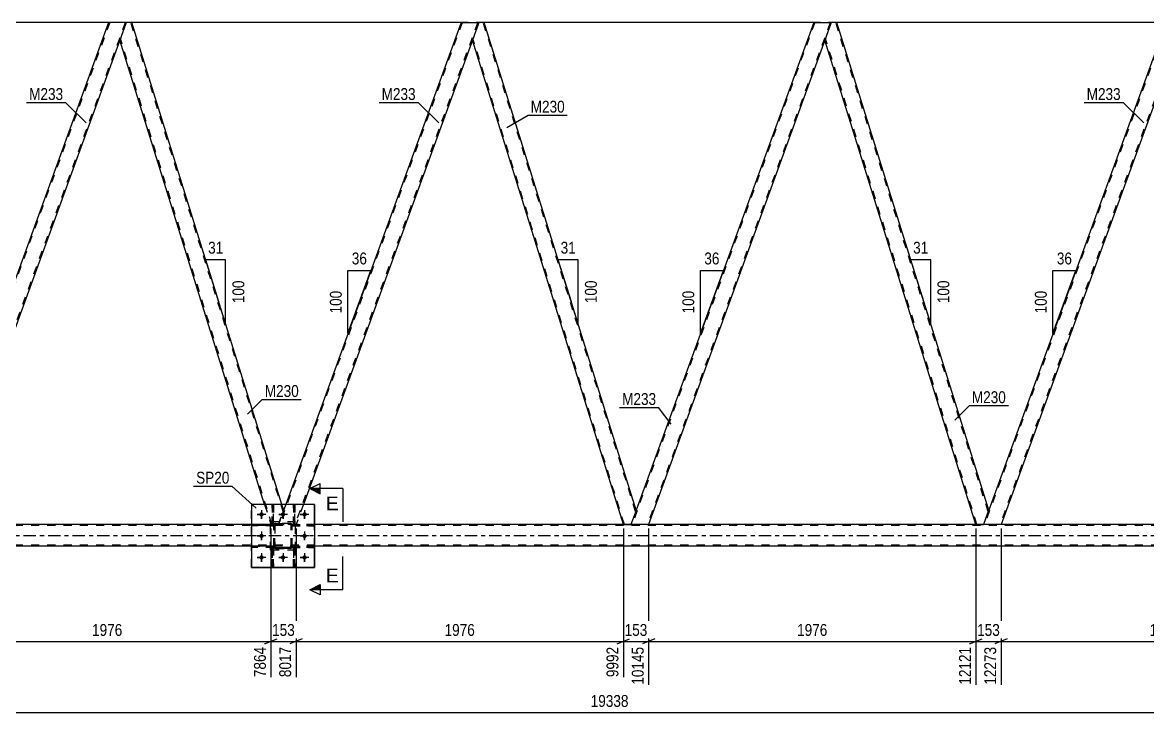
# Model space of a CAD drawing. Header units: millimetres. Extents: x 0 to 841, y 0 to 594.
# Drawn here: x 285.5 to 557.2, y 290 to 456.6 of the extents above; entities that cross this region are included whole.
import ezdxf

# ---------------------------------------------------------------- set-up
doc = ezdxf.new("R2010")
doc.units = ezdxf.units.MM
doc.linetypes.add('DXK_LINE_DOT2', pattern=[3.9198, 1.9599, -1.9599])
doc.linetypes.add('DXK_LINE_DOT3', pattern=[5.9187, 2.979, -0.9799, 0.9799, -0.9799])
doc.styles.add('Arial', font='arial.ttf', dxfattribs={"height": 0.2})
doc.styles.add('Arial Narrow', font='ARIALN.TTF', dxfattribs={"height": 0.2})

# ---------------------------------------------------------------- blocks, each defined once
blk = doc.blocks.new('Bolt-248143587-3934 - 3863')
at = {"color": 1, "linetype": 'Continuous'}
for p, q in [((342.23, 337.8), (342.92, 337.8)), ((343.27, 338.84), (343.27, 338.15)), ((343.27, 336.76), (343.27, 337.45)), ((344.31, 337.8), (343.62, 337.8)), ((347.43, 337.8), (348.12, 337.8)), ((348.47, 338.84), (348.47, 338.15)), ((348.47, 336.76), (348.47, 337.45)), ((349.51, 337.8), (348.82, 337.8)), ((352.63, 337.8), (353.32, 337.8)), ((353.67, 338.84), (353.67, 338.15)), ((353.67, 336.76), (353.67, 337.45)), ((354.71, 337.8), (354.02, 337.8)), ((342.23, 332.6), (342.92, 332.6)), ((343.27, 333.64), (343.27, 332.95)), ((343.27, 331.56), (343.27, 332.25)), ((344.31, 332.6), (343.62, 332.6)), ((352.63, 332.6), (353.32, 332.6)), ((353.67, 333.64), (353.67, 332.95)), ((353.67, 331.56), (353.67, 332.25)), ((354.71, 332.6), (354.02, 332.6)), ((342.23, 327.4), (342.92, 327.4)), ((343.27, 328.44), (343.27, 327.75)), ((343.27, 326.36), (343.27, 327.05)), ((344.31, 327.4), (343.62, 327.4)), ((347.43, 327.4), (348.12, 327.4)), ((348.47, 328.44), (348.47, 327.75)), ((348.47, 326.36), (348.47, 327.05)), ((349.51, 327.4), (348.82, 327.4)), ((352.63, 327.4), (353.32, 327.4)), ((353.67, 328.44), (353.67, 327.75)), ((353.67, 326.36), (353.67, 327.05)), ((354.71, 327.4), (354.02, 327.4))]:
    blk.add_line(p, q, dxfattribs=at)
blk = doc.blocks.new('Part-248143587-3902 - 3863')
at = {"color": 7, "linetype": 'DXK_LINE_DOT2'}
for p, q in [((350.66, 329.84), (350.66, 330.16)), ((350.66, 330.16), (356.06, 330.16)), ((356.06, 329.84), (350.66, 329.84)), ((351.26, 329.84), (351.26, 330.16)), ((356.06, 330.16), (356.06, 329.84))]:
    blk.add_line(p, q, dxfattribs=at)
blk = doc.blocks.new('Part-248143587-4101 - 3863')
at = {"color": 7, "linetype": 'DXK_LINE_DOT2'}
for p, q in [((340.87, 335.04), (340.87, 335.36)), ((340.87, 335.36), (346.14, 335.36)), ((346.27, 335.04), (340.87, 335.04)), ((345.67, 335.04), (345.67, 335.36)), ((345.67, 335.36), (346.27, 335.36)), ((345.67, 335.04), (346.27, 335.04)), ((346.27, 335.04), (346.27, 335.36)), ((346.27, 335.36), (346.27, 335.04))]:
    blk.add_line(p, q, dxfattribs=at)
blk = doc.blocks.new('Bolt-248143587-3873 - 3863')
at = {"linetype": 'Continuous'}
for points in [[(343.78, 337.8, -1), (342.74, 337.8, -1)], [(348.98, 337.8, -1), (347.94, 337.8, -1)], [(354.18, 337.8, -1), (353.14, 337.8, -1)], [(343.78, 332.6, -1), (342.74, 332.6, -1)], [(354.18, 332.6, -1), (353.14, 332.6, -1)], [(343.78, 327.4, -1), (342.74, 327.4, -1)], [(348.98, 327.4, -1), (347.94, 327.4, -1)], [(354.18, 327.4, -1), (353.14, 327.4, -1)]]:
    blk.add_hatch(color=1, dxfattribs=at).paths.add_polyline_path(points)
at = {"color": 1, "linetype": 'Continuous'}
for p, q in [((344.3, 337.8), (342.22, 337.8)), ((343.26, 338.84), (343.26, 336.76)), ((349.5, 337.8), (347.42, 337.8)), ((348.46, 338.84), (348.46, 336.76)), ((354.7, 337.8), (352.62, 337.8)), ((353.66, 338.84), (353.66, 336.76)), ((344.3, 332.6), (342.22, 332.6)), ((343.26, 333.64), (343.26, 331.56)), ((354.7, 332.6), (352.62, 332.6)), ((353.66, 333.64), (353.66, 331.56)), ((344.3, 327.4), (342.22, 327.4)), ((343.26, 328.44), (343.26, 326.36)), ((349.5, 327.4), (347.42, 327.4)), ((348.46, 328.44), (348.46, 326.36)), ((354.7, 327.4), (352.62, 327.4)), ((353.66, 328.44), (353.66, 326.36))]:
    blk.add_line(p, q, dxfattribs=at)
blk = doc.blocks.new('Part-248143587-3945 - 3863')
at = {"color": 7, "linetype": 'DXK_LINE_DOT2'}
for p, q in [((476.87, 456.6), (432.75, 335.38)), ((480.61, 456.6), (436.49, 335.38)), ((476.87, 456.6), (476.89, 456.6)), ((480.87, 456.6), (479.32, 452.35)), ((433.75, 338.85), (432.49, 335.38)), ((436.75, 335.38), (432.49, 335.38))]:
    blk.add_line(p, q, dxfattribs=at)
at = {"color": 2, "linetype": 'Continuous'}
for p, q in [((476.61, 456.6), (433.75, 338.85)), ((476.61, 456.6), (480.87, 456.6)), ((479.32, 452.35), (436.75, 335.38))]:
    blk.add_line(p, q, dxfattribs=at)
blk = doc.blocks.new('Part-248143587-3950 - 3863')
at = {"color": 7, "linetype": 'DXK_LINE_DOT2'}
for p, q in [((744.27, 335.14), (72.73, 335.14)), ((356.06, 335.38), (340.86, 335.38)), ((744.27, 330.34), (72.73, 330.34)), ((356.06, 330.1), (340.86, 330.1))]:
    blk.add_line(p, q, dxfattribs=at)
at = {"color": 2, "linetype": 'Continuous'}
for p, q in [((340.86, 335.38), (185.8, 335.38)), ((596.28, 335.38), (356.06, 335.38)), ((340.86, 330.1), (185.8, 330.1)), ((596.28, 330.1), (356.06, 330.1))]:
    blk.add_line(p, q, dxfattribs=at)
at = {"color": 7, "linetype": 'DXK_LINE_DOT3'}
blk.add_line((72.73, 332.74), (744.27, 332.74), dxfattribs=at)
blk = doc.blocks.new('Part-248143587-3900 - 3863')
at = {"color": 2, "linetype": 'Continuous'}
for p, q in [((356.06, 340.2), (340.86, 340.2)), ((340.86, 340.2), (340.86, 325)), ((356.06, 340.2), (356.06, 325)), ((356.06, 325), (340.86, 325))]:
    blk.add_line(p, q, dxfattribs=at)
blk = doc.blocks.new('Part-248143587-3901 - 3863')
at = {"color": 7, "linetype": 'DXK_LINE_DOT2'}
for p, q in [((350.66, 335.04), (350.66, 335.36)), ((350.66, 335.36), (356.06, 335.36)), ((356.06, 335.04), (350.66, 335.04)), ((351.26, 335.04), (351.26, 335.36)), ((356.06, 335.36), (356.06, 335.04))]:
    blk.add_line(p, q, dxfattribs=at)
blk = doc.blocks.new('Part-248143587-3903 - 3863')
at = {"color": 7, "linetype": 'DXK_LINE_DOT2'}
for p, q in [((346.26, 335.36), (340.86, 335.36)), ((340.86, 335.04), (340.86, 335.36)), ((346.26, 335.04), (340.86, 335.04)), ((345.66, 335.04), (345.66, 335.36)), ((346.26, 335.36), (346.26, 335.04))]:
    blk.add_line(p, q, dxfattribs=at)
blk = doc.blocks.new('Part-248143587-3904 - 3863')
at = {"color": 7, "linetype": 'DXK_LINE_DOT2'}
for p, q in [((346.26, 330.16), (340.86, 330.16)), ((340.86, 329.84), (340.86, 330.16)), ((346.26, 329.84), (340.86, 329.84)), ((345.66, 329.84), (345.66, 330.16)), ((346.26, 330.16), (346.26, 329.84))]:
    blk.add_line(p, q, dxfattribs=at)
blk = doc.blocks.new('Part-248143587-3907 - 3863')
at = {"color": 2, "linetype": 'Continuous'}
for p, q in [((351.02, 340.2), (351.02, 340.2)), ((351.34, 340.2), (351.02, 340.2)), ((351.34, 340.2), (351.34, 340.2))]:
    blk.add_line(p, q, dxfattribs=at)
at = {"color": 7, "linetype": 'DXK_LINE_DOT2'}
for p, q in [((351.02, 335.36), (351.02, 340.2)), ((351.34, 335.36), (351.34, 340.2)), ((351.02, 335.96), (351.34, 335.96)), ((351.34, 335.36), (351.02, 335.36))]:
    blk.add_line(p, q, dxfattribs=at)
blk = doc.blocks.new('Part-248143587-3910 - 3863')
at = {"color": 2, "linetype": 'Continuous'}
for p, q in [((345.82, 340.2), (345.82, 340.2)), ((346.14, 340.2), (345.82, 340.2)), ((346.14, 340.2), (346.14, 340.2))]:
    blk.add_line(p, q, dxfattribs=at)
at = {"color": 7, "linetype": 'DXK_LINE_DOT2'}
for p, q in [((345.82, 335.36), (345.82, 340.2)), ((346.14, 335.36), (346.14, 340.2)), ((345.82, 335.96), (346.14, 335.96)), ((346.14, 335.36), (345.82, 335.36))]:
    blk.add_line(p, q, dxfattribs=at)
blk = doc.blocks.new('Part-248143587-3913 - 3863')
at = {"color": 7, "linetype": 'DXK_LINE_DOT2'}
for p, q in [((351.34, 329.84), (351.02, 329.84)), ((351.02, 329.84), (351.02, 325)), ((351.02, 329.24), (351.34, 329.24)), ((351.34, 329.84), (351.34, 325)), ((351.02, 325), (351.34, 325))]:
    blk.add_line(p, q, dxfattribs=at)
blk = doc.blocks.new('Part-248143587-3916 - 3863')
at = {"color": 7, "linetype": 'DXK_LINE_DOT2'}
for p, q in [((346.14, 329.84), (345.82, 329.84)), ((345.82, 329.84), (345.82, 325)), ((345.82, 329.24), (346.14, 329.24)), ((346.14, 329.84), (346.14, 325)), ((345.82, 325), (346.14, 325))]:
    blk.add_line(p, q, dxfattribs=at)
blk = doc.blocks.new('Part-248143587-4107 - 3863')
at = {"color": 7, "linetype": 'DXK_LINE_DOT2'}
for p, q in [((351.47, 335.36), (350.67, 335.36)), ((350.67, 335.36), (350.67, 335.04)), ((350.67, 335.04), (350.67, 335.36)), ((350.67, 335.04), (356.07, 335.04)), ((356.07, 335.36), (351.27, 335.36)), ((351.27, 335.36), (351.27, 335.04)), ((356.07, 335.36), (356.07, 335.04))]:
    blk.add_line(p, q, dxfattribs=at)
blk = doc.blocks.new('Part-248143587-3940 - 3863')
at = {"color": 2, "linetype": 'Continuous'}
for p, q in [((480.87, 456.6), (479.32, 452.35)), ((482.19, 456.6), (480.87, 456.6)), ((518.89, 338.85), (482.19, 456.6)), ((515.78, 335.38), (479.32, 452.35)), ((518.62, 338.11), (517.63, 335.38)), ((518.89, 338.85), (518.62, 338.11))]:
    blk.add_line(p, q, dxfattribs=at)
at = {"color": 7, "linetype": 'DXK_LINE_DOT2'}
for p, q in [((518.75, 338.48), (481.94, 456.6)), ((516.03, 335.38), (479.46, 452.72)), ((518.87, 338.79), (518.62, 338.11)), ((515.78, 335.38), (517.63, 335.38))]:
    blk.add_line(p, q, dxfattribs=at)
blk = doc.blocks.new('Part-248143587-3951 - 3863')
at = {"color": 7, "linetype": 'DXK_LINE_DOT2'}
for p, q in [((351.34, 329.84), (351.02, 329.84)), ((351.02, 329.24), (351.02, 329.84)), ((351.02, 325), (351.02, 329.84)), ((351.34, 329.24), (351.02, 329.24)), ((351.02, 329.24), (351.02, 325)), ((351.34, 329.84), (351.34, 325)), ((351.34, 325), (351.34, 329.84))]:
    blk.add_line(p, q, dxfattribs=at)
at = {"color": 2, "linetype": 'Continuous'}
blk.add_line((351.02, 325), (351.34, 325), dxfattribs=at)
blk = doc.blocks.new('Part-248143587-3954 - 3863')
at = {"color": 7, "linetype": 'DXK_LINE_DOT2'}
for p, q in [((346.14, 329.84), (345.82, 329.84)), ((345.82, 329.24), (345.82, 329.84)), ((345.82, 325), (345.82, 329.84)), ((346.14, 329.24), (345.82, 329.24)), ((345.82, 329.24), (345.82, 325)), ((346.14, 329.84), (346.14, 325)), ((346.14, 325), (346.14, 329.84))]:
    blk.add_line(p, q, dxfattribs=at)
at = {"color": 2, "linetype": 'Continuous'}
blk.add_line((345.82, 325), (346.14, 325), dxfattribs=at)
blk = doc.blocks.new('Part-248143587-3973 - 3863')
at = {"color": 7, "linetype": 'DXK_LINE_DOT2'}
for p, q in [((346.27, 335.12), (346.31, 335.31)), ((346.31, 335.31), (346.27, 335.12)), ((346.27, 330.08), (346.27, 335.12)), ((346.27, 335.12), (346.27, 335.12)), ((346.27, 330.08), (346.27, 335.12)), ((346.51, 335.12), (346.53, 335.21)), ((346.53, 335.21), (346.51, 335.12)), ((346.51, 330.08), (346.51, 335.12)), ((346.51, 335.12), (346.51, 335.12)), ((346.51, 335.12), (346.51, 330.08)), ((346.53, 335.21), (346.58, 335.29)), ((346.58, 335.29), (346.53, 335.21)), ((346.56, 335.57), (346.75, 335.6)), ((346.75, 335.6), (346.56, 335.57)), ((346.58, 335.29), (346.66, 335.34)), ((346.66, 335.34), (346.58, 335.29)), ((346.66, 335.34), (346.75, 335.36)), ((346.75, 335.36), (346.66, 335.34)), ((346.75, 335.6), (350.19, 335.6)), ((346.75, 335.6), (346.75, 335.6)), ((346.75, 335.6), (350.19, 335.6)), ((346.75, 335.36), (350.19, 335.36)), ((346.75, 335.36), (346.75, 335.36)), ((346.75, 335.36), (350.19, 335.36)), ((350.19, 335.6), (350.19, 335.6)), ((350.19, 335.6), (350.37, 335.57)), ((350.37, 335.57), (350.19, 335.6)), ((350.19, 335.36), (350.19, 335.36)), ((350.19, 335.36), (350.28, 335.34)), ((350.28, 335.34), (350.36, 335.29)), ((350.36, 335.29), (350.41, 335.21)), ((350.41, 335.21), (350.36, 335.29)), ((350.41, 335.21), (350.43, 335.12)), ((350.43, 335.12), (350.41, 335.21)), ((350.43, 330.08), (350.43, 335.12)), ((350.43, 335.12), (350.43, 335.12)), ((350.43, 330.08), (350.43, 335.12)), ((350.63, 335.31), (350.67, 335.12)), ((350.67, 335.12), (350.63, 335.31)), ((350.67, 330.08), (350.67, 335.12)), ((350.67, 335.12), (350.67, 335.12)), ((350.67, 330.08), (350.67, 335.12)), ((346.27, 330.08), (346.27, 330.08)), ((346.31, 329.9), (346.27, 330.08)), ((346.27, 330.08), (346.31, 329.9)), ((346.51, 330.08), (346.51, 330.08)), ((346.53, 329.99), (346.51, 330.08)), ((346.51, 330.08), (346.53, 329.99)), ((346.58, 329.91), (346.53, 329.99)), ((346.53, 329.99), (346.58, 329.91)), ((346.75, 329.6), (346.56, 329.64)), ((346.56, 329.64), (346.75, 329.6)), ((346.66, 329.86), (346.58, 329.91)), ((346.75, 329.84), (346.66, 329.86)), ((346.75, 329.84), (350.19, 329.84)), ((346.75, 329.84), (346.75, 329.84)), ((346.75, 329.84), (350.19, 329.84)), ((346.75, 329.6), (350.19, 329.6)), ((346.75, 329.6), (346.75, 329.6)), ((350.19, 329.6), (346.75, 329.6)), ((350.28, 329.86), (350.19, 329.84)), ((350.19, 329.84), (350.28, 329.86)), ((350.19, 329.84), (350.19, 329.84)), ((350.37, 329.64), (350.19, 329.6)), ((350.19, 329.6), (350.37, 329.64)), ((350.19, 329.6), (350.19, 329.6)), ((350.36, 329.91), (350.28, 329.86)), ((350.28, 329.86), (350.36, 329.91)), ((350.41, 329.99), (350.36, 329.91)), ((350.36, 329.91), (350.41, 329.99)), ((350.43, 330.08), (350.41, 329.99)), ((350.41, 329.99), (350.43, 330.08)), ((350.43, 330.08), (350.43, 330.08)), ((350.67, 330.08), (350.63, 329.9)), ((350.63, 329.9), (350.67, 330.08)), ((350.67, 330.08), (350.67, 330.08))]:
    blk.add_line(p, q, dxfattribs=at)
at = {"color": 7, "linetype": 'DXK_LINE_DOT3'}
blk.add_line((348.47, 332.6), (348.47, 332.6), dxfattribs=at)
at = {"color": 7, "linetype": 'DXK_LINE_DOT2'}
for centre, start, end in [((346.75, 335.12), 112.5, 157.5), ((346.75, 335.12), 112.5, 157.5), ((350.19, 335.12), 22.5, 67.5), ((350.19, 335.12), 22.5, 67.5), ((346.75, 330.08), 202.5, 247.5), ((346.75, 330.08), 202.5, 247.5), ((350.19, 330.08), 292.5, 337.5), ((350.19, 330.08), 292.5, 337.5)]:
    blk.add_arc(centre, 0.48, start, end, dxfattribs=at)
blk = doc.blocks.new('Part-248143587-4005 - 3863')
at = {"color": 7, "linetype": 'DXK_LINE_DOT2'}
for p, q in [((306.6, 456.6), (262.48, 335.38)), ((310.35, 456.6), (266.22, 335.38)), ((306.6, 456.6), (306.62, 456.6)), ((310.6, 456.6), (309.05, 452.35)), ((262.22, 335.38), (263.49, 338.85)), ((266.48, 335.38), (262.22, 335.38))]:
    blk.add_line(p, q, dxfattribs=at)
at = {"color": 2, "linetype": 'Continuous'}
for p, q in [((306.34, 456.6), (263.49, 338.85)), ((310.6, 456.6), (306.34, 456.6)), ((309.05, 452.35), (266.48, 335.38))]:
    blk.add_line(p, q, dxfattribs=at)
blk = doc.blocks.new('Part-248143587-4010 - 3863')
at = {"color": 2, "linetype": 'Continuous'}
for p, q in [((310.6, 456.6), (309.05, 452.35)), ((311.92, 456.6), (310.6, 456.6)), ((348.2, 340.2), (311.92, 456.6)), ((344.01, 340.2), (309.05, 452.35))]:
    blk.add_line(p, q, dxfattribs=at)
at = {"color": 7, "linetype": 'DXK_LINE_DOT2'}
for p, q in [((348.49, 338.48), (311.67, 456.6)), ((345.76, 335.38), (309.19, 452.72)), ((344.01, 340.2), (345.51, 335.38)), ((348.62, 338.85), (348.2, 340.2)), ((347.36, 335.38), (348.62, 338.85)), ((345.51, 335.38), (347.36, 335.38))]:
    blk.add_line(p, q, dxfattribs=at)
blk = doc.blocks.new('Part-248143587-4015 - 3863')
at = {"color": 7, "linetype": 'DXK_LINE_DOT2'}
for p, q in [((391.73, 456.6), (347.61, 335.38)), ((395.48, 456.6), (351.36, 335.38)), ((391.73, 456.6), (391.75, 456.6)), ((395.73, 456.6), (394.19, 452.35)), ((349.11, 340.2), (347.36, 335.38)), ((353.37, 340.2), (351.61, 335.38)), ((351.61, 335.38), (347.36, 335.38))]:
    blk.add_line(p, q, dxfattribs=at)
at = {"color": 2, "linetype": 'Continuous'}
for p, q in [((391.48, 456.6), (349.11, 340.2)), ((391.48, 456.6), (395.73, 456.6)), ((394.19, 452.35), (353.37, 340.2))]:
    blk.add_line(p, q, dxfattribs=at)
blk = doc.blocks.new('Part-248143587-4020 - 3863')
at = {"color": 2, "linetype": 'Continuous'}
for p, q in [((395.73, 456.6), (394.19, 452.35)), ((397.05, 456.6), (395.73, 456.6)), ((433.75, 338.85), (397.05, 456.6)), ((430.65, 335.38), (394.19, 452.35)), ((433.48, 338.11), (432.49, 335.38)), ((433.75, 338.85), (433.48, 338.11))]:
    blk.add_line(p, q, dxfattribs=at)
at = {"color": 7, "linetype": 'DXK_LINE_DOT2'}
for p, q in [((433.62, 338.48), (396.8, 456.6)), ((430.9, 335.38), (394.32, 452.72)), ((433.73, 338.79), (433.48, 338.11)), ((430.65, 335.38), (432.49, 335.38))]:
    blk.add_line(p, q, dxfattribs=at)
blk = doc.blocks.new('Part-248143587-4025 - 3863')
at = {"color": 7, "linetype": 'DXK_LINE_DOT2'}
for p, q in [((562, 456.6), (517.88, 335.38)), ((565.75, 456.6), (521.63, 335.38)), ((562, 456.6), (562.02, 456.6)), ((566, 456.6), (564.46, 452.35)), ((518.89, 338.85), (517.63, 335.38)), ((521.88, 335.38), (517.63, 335.38))]:
    blk.add_line(p, q, dxfattribs=at)
at = {"color": 2, "linetype": 'Continuous'}
for p, q in [((561.75, 456.6), (518.89, 338.85)), ((561.75, 456.6), (566, 456.6)), ((564.46, 452.35), (521.88, 335.38))]:
    blk.add_line(p, q, dxfattribs=at)
blk = doc.blocks.new('Part-248143587-4046 - 3863')
at = {"color": 7, "linetype": 'DXK_LINE_DOT2'}
for p, q in [((351.47, 336), (345.47, 336)), ((345.47, 329.2), (345.47, 336)), ((351.47, 329.2), (351.47, 336)), ((351.47, 329.2), (345.47, 329.2))]:
    blk.add_line(p, q, dxfattribs=at)
blk = doc.blocks.new('Part-248143587-4047 - 3863')
at = {"color": 7, "linetype": 'DXK_LINE_DOT2'}
for p, q in [((351.47, 336), (345.47, 336)), ((345.47, 329.2), (345.47, 336)), ((351.47, 329.2), (351.47, 336)), ((351.47, 329.2), (345.47, 329.2))]:
    blk.add_line(p, q, dxfattribs=at)
blk = doc.blocks.new('Part-248143587-4048 - 3863')
at = {"color": 7, "linetype": 'DXK_LINE_DOT2'}
for p, q in [((346.26, 335.12), (346.3, 335.31)), ((346.3, 335.31), (346.26, 335.12)), ((346.26, 330.08), (346.26, 335.12)), ((346.5, 335.12), (346.52, 335.22)), ((346.5, 330.08), (346.5, 335.12)), ((346.52, 335.22), (346.57, 335.29)), ((346.56, 335.57), (346.74, 335.6)), ((346.74, 335.6), (346.56, 335.57)), ((346.57, 335.29), (346.65, 335.35)), ((346.65, 335.35), (346.74, 335.36)), ((350.18, 335.6), (346.74, 335.6)), ((346.74, 335.36), (350.18, 335.36)), ((350.18, 335.6), (350.37, 335.57)), ((350.37, 335.57), (350.18, 335.6)), ((350.18, 335.36), (350.28, 335.35)), ((350.28, 335.35), (350.35, 335.29)), ((350.35, 335.29), (350.41, 335.22)), ((350.41, 335.22), (350.42, 335.12)), ((350.42, 330.08), (350.42, 335.12)), ((350.63, 335.31), (350.66, 335.12)), ((350.66, 335.12), (350.63, 335.31)), ((350.66, 330.08), (350.66, 335.12)), ((346.3, 329.9), (346.26, 330.08)), ((346.26, 330.08), (346.3, 329.9)), ((346.52, 329.99), (346.5, 330.08)), ((346.57, 329.91), (346.52, 329.99)), ((346.74, 329.6), (346.56, 329.64)), ((346.56, 329.64), (346.74, 329.6)), ((346.65, 329.86), (346.57, 329.91)), ((346.74, 329.84), (346.65, 329.86)), ((350.18, 329.84), (346.74, 329.84)), ((350.18, 329.6), (346.74, 329.6)), ((350.28, 329.86), (350.18, 329.84)), ((350.37, 329.64), (350.18, 329.6)), ((350.18, 329.6), (350.37, 329.64)), ((350.35, 329.91), (350.28, 329.86)), ((350.41, 329.99), (350.35, 329.91)), ((350.42, 330.08), (350.41, 329.99)), ((350.66, 330.08), (350.63, 329.9)), ((350.63, 329.9), (350.66, 330.08))]:
    blk.add_line(p, q, dxfattribs=at)
at = {"color": 7, "linetype": 'DXK_LINE_DOT3'}
blk.add_line((348.46, 332.6), (348.46, 332.6), dxfattribs=at)
at = {"color": 7, "linetype": 'DXK_LINE_DOT2'}
for centre, start, end in [((346.74, 335.12), 112.5, 157.5), ((346.74, 335.12), 112.5, 157.5), ((350.18, 335.12), 22.5, 67.5), ((350.18, 335.12), 22.5, 67.5), ((346.74, 330.08), 202.5, 247.5), ((346.74, 330.08), 202.5, 247.5), ((350.18, 330.08), 292.5, 337.5), ((350.18, 330.08), 292.5, 337.5)]:
    blk.add_arc(centre, 0.48, start, end, dxfattribs=at)
blk = doc.blocks.new('Part-248143587-4049 - 3863')
at = {"color": 7, "linetype": 'DXK_LINE_DOT2'}
for p, q in [((340.87, 325), (340.87, 340.2)), ((356.06, 340.2), (340.87, 340.2)), ((356.07, 330.1), (356.07, 335.38))]:
    blk.add_line(p, q, dxfattribs=at)
at = {"color": 2, "linetype": 'Continuous'}
for p, q in [((356.07, 340.2), (356.06, 340.2)), ((356.07, 335.38), (356.07, 340.2)), ((356.07, 325), (356.07, 330.1)), ((340.87, 325), (340.87, 325)), ((340.87, 325), (356.07, 325))]:
    blk.add_line(p, q, dxfattribs=at)
blk = doc.blocks.new('Part-248143587-4066 - 3863')
at = {"color": 2, "linetype": 'Continuous'}
for p, q in [((306.34, 456.6), (226.78, 456.6)), ((391.48, 456.6), (311.92, 456.6)), ((476.61, 456.6), (397.05, 456.6)), ((561.75, 456.6), (482.19, 456.6))]:
    blk.add_line(p, q, dxfattribs=at)
at = {"color": 7, "linetype": 'DXK_LINE_DOT2'}
for p, q in [((311.92, 456.6), (306.34, 456.6)), ((397.05, 456.6), (391.48, 456.6)), ((482.19, 456.6), (476.61, 456.6))]:
    blk.add_line(p, q, dxfattribs=at)
blk = doc.blocks.new('Part-248143587-4097 - 3863')
at = {"color": 7, "linetype": 'DXK_LINE_DOT2'}
for p, q in [((346.14, 340.2), (345.82, 340.2)), ((345.82, 340.2), (345.82, 335.96)), ((345.82, 340.2), (345.82, 335.36)), ((346.14, 335.96), (346.14, 340.2)), ((346.14, 340.2), (346.14, 335.36)), ((346.14, 335.96), (345.82, 335.96)), ((345.82, 335.96), (345.82, 335.36)), ((346.14, 335.36), (345.82, 335.36)), ((346.14, 335.36), (346.14, 335.96)), ((346.14, 335.36), (346.14, 335.36))]:
    blk.add_line(p, q, dxfattribs=at)
blk = doc.blocks.new('Part-248143587-4098 - 3863')
at = {"color": 7, "linetype": 'DXK_LINE_DOT2'}
for p, q in [((340.87, 329.84), (340.87, 330.16)), ((340.87, 330.16), (346.26, 330.16)), ((346.27, 329.84), (340.87, 329.84)), ((345.67, 329.84), (345.67, 330.16)), ((345.67, 330.16), (346.27, 330.16)), ((345.67, 329.84), (346.27, 329.84)), ((346.27, 329.84), (346.27, 330.16)), ((346.27, 330.16), (346.27, 329.84))]:
    blk.add_line(p, q, dxfattribs=at)
blk = doc.blocks.new('Part-248143587-4104 - 3863')
at = {"color": 7, "linetype": 'DXK_LINE_DOT2'}
for p, q in [((356.07, 330.16), (350.67, 330.16)), ((350.67, 329.84), (350.67, 330.16)), ((350.67, 329.84), (350.67, 330.16)), ((350.67, 329.84), (356.07, 329.84)), ((351.27, 329.84), (351.27, 330.16)), ((356.07, 330.1), (356.07, 330.16))]:
    blk.add_line(p, q, dxfattribs=at)
at = {"color": 2, "linetype": 'Continuous'}
for q in [(356.06, 329.84), (356.07, 330.1)]:
    blk.add_line((356.07, 329.84), q, dxfattribs=at)
blk = doc.blocks.new('Part-248143587-4112 - 3863')
at = {"color": 7, "linetype": 'DXK_LINE_DOT2'}
for p, q in [((351.34, 340.2), (351.02, 340.2)), ((351.02, 340.2), (351.02, 335.96)), ((351.02, 340.2), (351.02, 335.36)), ((351.34, 335.96), (351.34, 340.2)), ((351.34, 340.2), (351.34, 335.36)), ((351.34, 335.96), (351.02, 335.96)), ((351.02, 335.96), (351.02, 335.36)), ((351.34, 335.36), (351.02, 335.36)), ((351.34, 335.36), (351.34, 335.96)), ((351.34, 335.36), (351.34, 335.36))]:
    blk.add_line(p, q, dxfattribs=at)
blk = doc.blocks.new('StraightDimension-248143587-4342 - 3863')
at = {"color": 7, "linetype": 'Continuous'}
for p, q in [((521.88, 334.38), (521.88, 296.67)), ((600.92, 334.38), (600.92, 296.67)), ((523.38, 307.71), (520.38, 306.51)), ((521.88, 307.11), (600.92, 307.11)), ((599.42, 306.51), (602.42, 307.71))]:
    blk.add_line(p, q, dxfattribs=at)
at = {"color": 0}
blk.add_wipeout([(565.66, 307.86), (565.66, 312.06), (557.14, 312.06), (557.14, 307.86)], dxfattribs=at)
at = {"color": 0, "linetype": 'Continuous'}
blk.add_wipeout([(600.32, 306.41), (596.12, 306.41), (596.12, 296.07), (600.32, 296.07)], dxfattribs=at)
at = {"color": 3, "style": 'Arial Narrow'}
blk.add_text('1976', height=2.863, dxfattribs=at).set_placement((557.74, 308.46))
at = {"color": 3, "linetype": 'Continuous', "style": 'Arial Narrow'}
blk.add_text('14249', height=2.863, rotation=90.0002, dxfattribs=at).set_placement((599.72, 296.67))
blk = doc.blocks.new('AngleDimension-248143587-4924 - 3863')
at = {"color": 7, "linetype": 'Continuous'}
for p, q in [((534.4, 396.68), (539.94, 396.68)), ((534.4, 381.46), (539.94, 396.68)), ((534.4, 381.46), (534.4, 396.68)), ((539.71, 396.06), (539.94, 396.68))]:
    blk.add_line(p, q, dxfattribs=at)
at = {"color": 0}
for points in [[(539.6, 397.58), (539.6, 401.78), (534.74, 401.78), (534.74, 397.58)], [(533.5, 392.41), (529.3, 392.41), (529.3, 385.73), (533.5, 385.73)]]:
    blk.add_wipeout(points, dxfattribs=at)
at = {"color": 3, "style": 'Arial Narrow'}
blk.add_text('36', height=2.863, dxfattribs=at).set_placement((535.34, 398.18))
blk.add_text('100', height=2.863, rotation=90.0002, dxfattribs=at).set_placement((532.9, 386.33))
blk = doc.blocks.new('AngleDimension-248143587-5008 - 3863')
at = {"color": 7, "linetype": 'Continuous'}
for p, q in [((503.22, 389.12), (500.05, 399.28)), ((504.87, 399.28), (500.05, 399.28)), ((504.87, 383.82), (500.05, 399.28)), ((504.87, 383.82), (504.87, 399.28))]:
    blk.add_line(p, q, dxfattribs=at)
at = {"color": 0}
for points in [[(504.89, 400.18), (504.89, 404.38), (500.03, 404.38), (500.03, 400.18)], [(509.97, 394.89), (505.77, 394.89), (505.77, 388.21), (509.97, 388.21)]]:
    blk.add_wipeout(points, dxfattribs=at)
at = {"color": 3, "style": 'Arial Narrow'}
blk.add_text('31', height=2.863, dxfattribs=at).set_placement((500.63, 400.78))
blk.add_text('100', height=2.863, rotation=90.0002, dxfattribs=at).set_placement((509.37, 388.81))
blk = doc.blocks.new('AngleDimension-248143587-4896 - 3863')
at = {"color": 7, "linetype": 'Continuous'}
for p, q in [((364.13, 396.68), (369.67, 396.68)), ((364.13, 381.46), (369.67, 396.68)), ((364.13, 381.46), (364.13, 396.68)), ((369.44, 396.06), (369.67, 396.68))]:
    blk.add_line(p, q, dxfattribs=at)
at = {"color": 0}
for points in [[(369.33, 397.58), (369.33, 401.78), (364.47, 401.78), (364.47, 397.58)], [(363.23, 392.41), (359.03, 392.41), (359.03, 385.73), (363.23, 385.73)]]:
    blk.add_wipeout(points, dxfattribs=at)
at = {"color": 3, "style": 'Arial Narrow'}
blk.add_text('36', height=2.863, dxfattribs=at).set_placement((365.07, 398.18))
blk.add_text('100', height=2.863, rotation=90.0002, dxfattribs=at).set_placement((362.63, 386.33))
blk = doc.blocks.new('AngleDimension-248143587-4980 - 3863')
at = {"color": 7, "linetype": 'Continuous'}
for p, q in [((332.95, 389.12), (329.78, 399.28)), ((334.6, 399.28), (329.78, 399.28)), ((334.6, 383.82), (329.78, 399.28)), ((334.6, 383.82), (334.6, 399.28))]:
    blk.add_line(p, q, dxfattribs=at)
at = {"color": 0}
for points in [[(334.62, 400.18), (334.62, 404.38), (329.77, 404.38), (329.77, 400.18)], [(339.7, 394.89), (335.5, 394.89), (335.5, 388.21), (339.7, 388.21)]]:
    blk.add_wipeout(points, dxfattribs=at)
at = {"color": 3, "style": 'Arial Narrow'}
blk.add_text('31', height=2.863, dxfattribs=at).set_placement((330.37, 400.78))
blk.add_text('100', height=2.863, rotation=90.0002, dxfattribs=at).set_placement((339.1, 388.81))
blk = doc.blocks.new('StraightDimension-248143587-4362 - 3863')
at = {"color": 7, "linetype": 'Continuous'}
for p, q in [((515.78, 334.38), (515.78, 296.67)), ((521.88, 334.38), (521.88, 296.67)), ((514.28, 306.51), (517.28, 307.71)), ((515.78, 307.11), (521.88, 307.11)), ((523.38, 307.71), (520.38, 306.51))]:
    blk.add_line(p, q, dxfattribs=at)
at = {"color": 0}
blk.add_wipeout([(522.17, 307.86), (522.17, 312.06), (515.49, 312.06), (515.49, 307.86)], dxfattribs=at)
at = {"color": 0, "linetype": 'Continuous'}
blk.add_wipeout([(521.28, 306.41), (517.08, 306.41), (517.08, 296.07), (521.28, 296.07)], dxfattribs=at)
at = {"color": 3, "style": 'Arial Narrow'}
blk.add_text('153', height=2.863, dxfattribs=at).set_placement((516.09, 308.46))
at = {"color": 3, "linetype": 'Continuous', "style": 'Arial Narrow'}
blk.add_text('12273', height=2.863, rotation=90.0002, dxfattribs=at).set_placement((520.68, 296.67))
blk = doc.blocks.new('StraightDimension-248143587-4378 - 3863')
at = {"color": 7, "linetype": 'Continuous'}
for p, q in [((436.75, 334.38), (436.75, 296.67)), ((515.78, 334.38), (515.78, 296.67)), ((438.25, 307.71), (435.25, 306.51)), ((436.75, 307.11), (515.78, 307.11)), ((514.28, 306.51), (517.28, 307.71))]:
    blk.add_line(p, q, dxfattribs=at)
at = {"color": 0}
blk.add_wipeout([(480.52, 307.86), (480.52, 312.06), (472.01, 312.06), (472.01, 307.86)], dxfattribs=at)
at = {"color": 0, "linetype": 'Continuous'}
blk.add_wipeout([(515.18, 306.41), (510.98, 306.41), (510.98, 296.07), (515.18, 296.07)], dxfattribs=at)
at = {"color": 3, "style": 'Arial Narrow'}
blk.add_text('1976', height=2.863, dxfattribs=at).set_placement((472.61, 308.46))
at = {"color": 3, "linetype": 'Continuous', "style": 'Arial Narrow'}
blk.add_text('12121', height=2.863, rotation=90.0002, dxfattribs=at).set_placement((514.58, 296.67))
blk = doc.blocks.new('StraightDimension-248143587-4394 - 3863')
at = {"color": 7, "linetype": 'Continuous'}
for p, q in [((430.65, 334.38), (430.65, 298.5)), ((436.75, 334.38), (436.75, 296.67)), ((429.15, 306.51), (432.15, 307.71)), ((430.65, 307.11), (436.75, 307.11)), ((438.25, 307.71), (435.25, 306.51))]:
    blk.add_line(p, q, dxfattribs=at)
at = {"color": 0}
blk.add_wipeout([(437.04, 307.86), (437.04, 312.06), (430.36, 312.06), (430.36, 307.86)], dxfattribs=at)
at = {"color": 0, "linetype": 'Continuous'}
blk.add_wipeout([(436.15, 306.41), (431.95, 306.41), (431.95, 296.07), (436.15, 296.07)], dxfattribs=at)
at = {"color": 3, "style": 'Arial Narrow'}
blk.add_text('153', height=2.863, dxfattribs=at).set_placement((430.96, 308.46))
at = {"color": 3, "linetype": 'Continuous', "style": 'Arial Narrow'}
blk.add_text('10145', height=2.863, rotation=90.0002, dxfattribs=at).set_placement((435.55, 296.67))
blk = doc.blocks.new('StraightDimension-248143587-4410 - 3863')
at = {"color": 7, "linetype": 'Continuous'}
for p, q in [((351.61, 334.38), (351.61, 298.5)), ((430.65, 334.38), (430.65, 298.5)), ((353.11, 307.71), (350.11, 306.51)), ((351.61, 307.11), (430.65, 307.11)), ((429.15, 306.51), (432.15, 307.71))]:
    blk.add_line(p, q, dxfattribs=at)
at = {"color": 0}
blk.add_wipeout([(395.39, 307.86), (395.39, 312.06), (386.87, 312.06), (386.87, 307.86)], dxfattribs=at)
at = {"color": 0, "linetype": 'Continuous'}
blk.add_wipeout([(430.05, 306.41), (425.85, 306.41), (425.85, 297.9), (430.05, 297.9)], dxfattribs=at)
at = {"color": 3, "style": 'Arial Narrow'}
blk.add_text('1976', height=2.863, dxfattribs=at).set_placement((387.47, 308.46))
at = {"color": 3, "linetype": 'Continuous', "style": 'Arial Narrow'}
blk.add_text('9992', height=2.863, rotation=90.0002, dxfattribs=at).set_placement((429.45, 298.5))
blk = doc.blocks.new('StraightDimension-248143587-4426 - 3863')
at = {"color": 7, "linetype": 'Continuous'}
for p, q in [((345.51, 334.38), (345.51, 298.5)), ((351.61, 334.38), (351.61, 298.5)), ((344.01, 306.51), (347.01, 307.71)), ((345.51, 307.11), (351.61, 307.11)), ((353.11, 307.71), (350.11, 306.51))]:
    blk.add_line(p, q, dxfattribs=at)
at = {"color": 0}
blk.add_wipeout([(351.91, 307.86), (351.91, 312.06), (345.22, 312.06), (345.22, 307.86)], dxfattribs=at)
at = {"color": 0, "linetype": 'Continuous'}
blk.add_wipeout([(351.01, 306.41), (346.81, 306.41), (346.81, 297.9), (351.01, 297.9)], dxfattribs=at)
at = {"color": 3, "style": 'Arial Narrow'}
blk.add_text('153', height=2.863, dxfattribs=at).set_placement((345.82, 308.46))
at = {"color": 3, "linetype": 'Continuous', "style": 'Arial Narrow'}
blk.add_text('8017', height=2.863, rotation=90.0002, dxfattribs=at).set_placement((350.41, 298.5))
blk = doc.blocks.new('StraightDimension-248143587-4442 - 3863')
at = {"color": 7, "linetype": 'Continuous'}
for p, q in [((266.48, 334.38), (266.48, 298.5)), ((345.51, 334.38), (345.51, 298.5)), ((267.98, 307.71), (264.98, 306.51)), ((266.48, 307.11), (345.51, 307.11)), ((344.01, 306.51), (347.01, 307.71))]:
    blk.add_line(p, q, dxfattribs=at)
at = {"color": 0}
blk.add_wipeout([(310.25, 307.86), (310.25, 312.06), (301.74, 312.06), (301.74, 307.86)], dxfattribs=at)
at = {"color": 0, "linetype": 'Continuous'}
blk.add_wipeout([(344.91, 306.41), (340.71, 306.41), (340.71, 297.9), (344.91, 297.9)], dxfattribs=at)
at = {"color": 3, "style": 'Arial Narrow'}
blk.add_text('1976', height=2.863, dxfattribs=at).set_placement((302.34, 308.46))
at = {"color": 3, "linetype": 'Continuous', "style": 'Arial Narrow'}
blk.add_text('7864', height=2.863, rotation=90.0002, dxfattribs=at).set_placement((344.31, 298.5))
blk = doc.blocks.new('StraightDimension-248143587-4546 - 3863')
at = {"color": 7, "linetype": 'Continuous'}
blk.add_line((63.47, 289.96), (791.2, 289.96), dxfattribs=at)
at = {"color": 0}
blk.add_wipeout([(432.51, 290.71), (432.51, 294.91), (422.16, 294.91), (422.16, 290.71)], dxfattribs=at)
at = {"color": 3, "style": 'Arial Narrow'}
blk.add_text('19338', height=2.863, dxfattribs=at).set_placement((422.76, 291.31))
blk = doc.blocks.new('AngleDimension-248143587-4910 - 3863')
at = {"color": 7, "linetype": 'Continuous'}
for p, q in [((449.26, 396.68), (454.8, 396.68)), ((449.26, 381.46), (454.8, 396.68)), ((449.26, 381.46), (449.26, 396.68)), ((454.58, 396.06), (454.8, 396.68))]:
    blk.add_line(p, q, dxfattribs=at)
at = {"color": 0}
for points in [[(454.46, 397.58), (454.46, 401.78), (449.6, 401.78), (449.6, 397.58)], [(448.36, 392.41), (444.16, 392.41), (444.16, 385.73), (448.36, 385.73)]]:
    blk.add_wipeout(points, dxfattribs=at)
at = {"color": 3, "style": 'Arial Narrow'}
blk.add_text('36', height=2.863, dxfattribs=at).set_placement((450.2, 398.18))
blk.add_text('100', height=2.863, rotation=90.0002, dxfattribs=at).set_placement((447.76, 386.33))
blk = doc.blocks.new('AngleDimension-248143587-4994 - 3863')
at = {"color": 7, "linetype": 'Continuous'}
for p, q in [((418.09, 389.12), (414.92, 399.28)), ((419.74, 399.28), (414.92, 399.28)), ((419.74, 383.82), (414.92, 399.28)), ((419.74, 383.82), (419.74, 399.28))]:
    blk.add_line(p, q, dxfattribs=at)
at = {"color": 0}
for points in [[(419.76, 400.18), (419.76, 404.38), (414.9, 404.38), (414.9, 400.18)], [(424.84, 394.89), (420.64, 394.89), (420.64, 388.21), (424.84, 388.21)]]:
    blk.add_wipeout(points, dxfattribs=at)
at = {"color": 3, "style": 'Arial Narrow'}
blk.add_text('31', height=2.863, dxfattribs=at).set_placement((415.5, 400.78))
blk.add_text('100', height=2.863, rotation=90.0002, dxfattribs=at).set_placement((424.24, 388.81))
blk = doc.blocks.new('Mark-248143587-3936 - 3863')
at = {"color": 0}
blk.add_wipeout([(523.03, 364.67), (523.03, 367.67), (514.81, 367.67), (514.81, 364.67)], dxfattribs=at)
blk.add_wipeout([(523.03, 364.67), (523.03, 367.67), (514.81, 367.67), (514.81, 364.67)], dxfattribs=at)
at = {"color": 30, "linetype": 'Continuous'}
for p, q in [((510.67, 360.53), (514.21, 364.07)), ((514.21, 364.07), (523.63, 364.07))]:
    blk.add_line(p, q, dxfattribs=at)
at = {"color": 3, "style": 'Arial Narrow'}
blk.add_text('M230', height=2.863, dxfattribs=at).set_placement((514.81, 364.67))
blk = doc.blocks.new('Mark-248143587-3896 - 3863')
at = {"color": 0}
blk.add_wipeout([(335.51, 345.23), (335.51, 348.23), (327.47, 348.23), (327.47, 345.23)], dxfattribs=at)
blk.add_wipeout([(335.51, 345.23), (335.51, 348.23), (327.47, 348.23), (327.47, 345.23)], dxfattribs=at)
at = {"color": 30, "linetype": 'Continuous'}
for p in [(326.87, 344.63), (341.95, 339.3)]:
    blk.add_line(p, (336.11, 344.63), dxfattribs=at)
at = {"color": 3, "style": 'Arial Narrow'}
blk.add_text('SP20', height=2.863, dxfattribs=at).set_placement((327.47, 345.23))
blk = doc.blocks.new('Mark-248143587-3941 - 3863')
at = {"color": 0}
blk.add_wipeout([(438.57, 364.23), (438.57, 367.23), (430.35, 367.23), (430.35, 364.23)], dxfattribs=at)
blk.add_wipeout([(438.57, 364.23), (438.57, 367.23), (430.35, 367.23), (430.35, 364.23)], dxfattribs=at)
at = {"color": 30, "linetype": 'Continuous'}
for p in [(429.75, 363.63), (442.18, 359.63)]:
    blk.add_line(p, (439.17, 363.63), dxfattribs=at)
at = {"color": 3, "style": 'Arial Narrow'}
blk.add_text('M233', height=2.863, dxfattribs=at).set_placement((430.35, 364.23))
blk = doc.blocks.new('Mark-248143587-4001 - 3863')
at = {"color": 0}
blk.add_wipeout([(295.36, 437.89), (295.36, 440.89), (287.14, 440.89), (287.14, 437.89)], dxfattribs=at)
blk.add_wipeout([(295.36, 437.89), (295.36, 440.89), (287.14, 440.89), (287.14, 437.89)], dxfattribs=at)
at = {"color": 30, "linetype": 'Continuous'}
for p in [(286.54, 437.29), (300.91, 432.34)]:
    blk.add_line(p, (295.96, 437.29), dxfattribs=at)
at = {"color": 3, "style": 'Arial Narrow'}
blk.add_text('M233', height=2.863, dxfattribs=at).set_placement((287.14, 437.89))
blk = doc.blocks.new('Mark-248143587-4006 - 3863')
at = {"color": 0}
blk.add_wipeout([(352.27, 366.17), (352.27, 369.17), (344.05, 369.17), (344.05, 366.17)], dxfattribs=at)
blk.add_wipeout([(352.27, 366.17), (352.27, 369.17), (344.05, 369.17), (344.05, 366.17)], dxfattribs=at)
at = {"color": 30, "linetype": 'Continuous'}
for p, q in [((339.91, 362.04), (343.45, 365.57)), ((343.45, 365.57), (352.87, 365.57))]:
    blk.add_line(p, q, dxfattribs=at)
at = {"color": 3, "style": 'Arial Narrow'}
blk.add_text('M230', height=2.863, dxfattribs=at).set_placement((344.05, 366.17))
blk = doc.blocks.new('Mark-248143587-4011 - 3863')
at = {"color": 0}
blk.add_wipeout([(380.5, 437.89), (380.5, 440.89), (372.27, 440.89), (372.27, 437.89)], dxfattribs=at)
blk.add_wipeout([(380.5, 437.89), (380.5, 440.89), (372.27, 440.89), (372.27, 437.89)], dxfattribs=at)
at = {"color": 30, "linetype": 'Continuous'}
for p in [(371.67, 437.29), (386.05, 432.34)]:
    blk.add_line(p, (381.1, 437.29), dxfattribs=at)
at = {"color": 3, "style": 'Arial Narrow'}
blk.add_text('M233', height=2.863, dxfattribs=at).set_placement((372.27, 437.89))
blk = doc.blocks.new('Mark-248143587-4016 - 3863')
at = {"color": 0}
blk.add_wipeout([(416.49, 434.84), (416.49, 437.84), (408.27, 437.84), (408.27, 434.84)], dxfattribs=at)
blk.add_wipeout([(416.49, 434.84), (416.49, 437.84), (408.27, 437.84), (408.27, 434.84)], dxfattribs=at)
at = {"color": 30, "linetype": 'Continuous'}
for p, q in [((402.47, 431.24), (407.67, 434.24)), ((407.67, 434.24), (417.09, 434.24))]:
    blk.add_line(p, q, dxfattribs=at)
at = {"color": 3, "style": 'Arial Narrow'}
blk.add_text('M230', height=2.863, dxfattribs=at).set_placement((408.27, 434.84))
blk = doc.blocks.new('Mark-248143587-4021 - 3863')
at = {"color": 0}
blk.add_wipeout([(550.77, 437.89), (550.77, 440.89), (542.54, 440.89), (542.54, 437.89)], dxfattribs=at)
blk.add_wipeout([(550.77, 437.89), (550.77, 440.89), (542.54, 440.89), (542.54, 437.89)], dxfattribs=at)
at = {"color": 30, "linetype": 'Continuous'}
for p in [(541.94, 437.29), (556.32, 432.34)]:
    blk.add_line(p, (551.37, 437.29), dxfattribs=at)
at = {"color": 3, "style": 'Arial Narrow'}
blk.add_text('M233', height=2.863, dxfattribs=at).set_placement((542.54, 437.89))
blk = doc.blocks.new('SectionMark-248143587-5071 - 3863')
at = {"linetype": 'Continuous'}
for points in [[(357.4, 344.03), (357.4, 342.78), (354.9, 344.03)], [(357.4, 320.87), (357.4, 319.62), (354.9, 319.62)]]:
    blk.add_hatch(color=6, dxfattribs=at).paths.add_polyline_path(points)
at = {"color": 6, "linetype": 'Continuous'}
for p, q in [((354.9, 344.03), (357.4, 345.28)), ((357.4, 342.78), (357.4, 345.28)), ((362.9, 344.03), (354.9, 344.03)), ((354.9, 344.03), (357.4, 342.78)), ((354.9, 319.62), (357.4, 320.87)), ((357.4, 320.87), (357.4, 318.37)), ((362.9, 319.62), (354.9, 319.62)), ((357.4, 318.37), (354.9, 319.62))]:
    blk.add_line(p, q, dxfattribs=at)
at = {"color": 0, "linetype": 'Continuous'}
for points in [[(361.9, 338.78), (361.9, 342.28), (358.79, 342.28), (358.79, 338.78)], [(361.9, 321.37), (361.9, 324.87), (358.79, 324.87), (358.79, 321.37)]]:
    blk.add_wipeout(points, dxfattribs=at)
at = {"color": 6, "linetype": 'Continuous'}
for p, q in [((362.9, 344.03), (362.9, 336.03)), ((362.9, 319.62), (362.9, 327.62))]:
    blk.add_line(p, q, dxfattribs=at)
at = {"color": 3, "linetype": 'Continuous', "style": 'Arial'}
for p in [(358.79, 338.78), (358.79, 321.37)]:
    blk.add_text('E', height=3.34, dxfattribs=at).set_placement(p)

msp = doc.modelspace()

# ---------------------------------------------------------------- block references
for name in ['Part-248143587-4066 - 3863', 'Part-248143587-4005 - 3863', 'Part-248143587-4010 - 3863', 'Part-248143587-4015 - 3863', 'Part-248143587-4020 - 3863', 'Part-248143587-3945 - 3863', 'Part-248143587-3940 - 3863', 'Part-248143587-4025 - 3863', 'Part-248143587-3900 - 3863', 'Part-248143587-4049 - 3863', 'Part-248143587-3910 - 3863', 'Part-248143587-4097 - 3863', 'Part-248143587-3907 - 3863', 'Part-248143587-4112 - 3863', 'Bolt-248143587-3873 - 3863', 'Bolt-248143587-3934 - 3863', 'Part-248143587-3950 - 3863', 'Part-248143587-3903 - 3863', 'Part-248143587-4101 - 3863', 'Part-248143587-4046 - 3863', 'Part-248143587-4047 - 3863', 'Part-248143587-4048 - 3863', 'Part-248143587-3973 - 3863', 'Part-248143587-3901 - 3863', 'Part-248143587-4107 - 3863', 'Part-248143587-3904 - 3863', 'Part-248143587-4098 - 3863', 'Part-248143587-3916 - 3863', 'Part-248143587-3954 - 3863', 'Part-248143587-3902 - 3863', 'Part-248143587-4104 - 3863', 'Part-248143587-3913 - 3863', 'Part-248143587-3951 - 3863']:
    msp.add_blockref(name, (0, 0))

# ---------------------------------------------------------------- next in the draw order: block references
for name in ['AngleDimension-248143587-4980 - 3863', 'AngleDimension-248143587-5008 - 3863', 'AngleDimension-248143587-4896 - 3863', 'AngleDimension-248143587-4924 - 3863', 'StraightDimension-248143587-4342 - 3863']:
    msp.add_blockref(name, (0, 0))

# ---------------------------------------------------------------- next in the draw order: block references
msp.add_blockref('StraightDimension-248143587-4362 - 3863', (0, 0))

# ---------------------------------------------------------------- next in the draw order: block references
msp.add_blockref('StraightDimension-248143587-4378 - 3863', (0, 0))

# ---------------------------------------------------------------- next in the draw order: block references
msp.add_blockref('StraightDimension-248143587-4394 - 3863', (0, 0))

# ---------------------------------------------------------------- next in the draw order: block references
msp.add_blockref('StraightDimension-248143587-4410 - 3863', (0, 0))

# ---------------------------------------------------------------- next in the draw order: block references
msp.add_blockref('StraightDimension-248143587-4426 - 3863', (0, 0))

# ---------------------------------------------------------------- next in the draw order: block references
msp.add_blockref('StraightDimension-248143587-4442 - 3863', (0, 0))

# ---------------------------------------------------------------- next in the draw order: block references
msp.add_blockref('StraightDimension-248143587-4546 - 3863', (0, 0))

# ---------------------------------------------------------------- next in the draw order: block references
for name in ['Mark-248143587-4001 - 3863', 'Mark-248143587-4011 - 3863', 'Mark-248143587-4021 - 3863', 'Mark-248143587-4016 - 3863', 'AngleDimension-248143587-4994 - 3863', 'AngleDimension-248143587-4910 - 3863', 'Mark-248143587-4006 - 3863', 'Mark-248143587-3941 - 3863', 'Mark-248143587-3936 - 3863', 'Mark-248143587-3896 - 3863', 'SectionMark-248143587-5071 - 3863']:
    msp.add_blockref(name, (0, 0))

doc.saveas('drawing.dxf')
